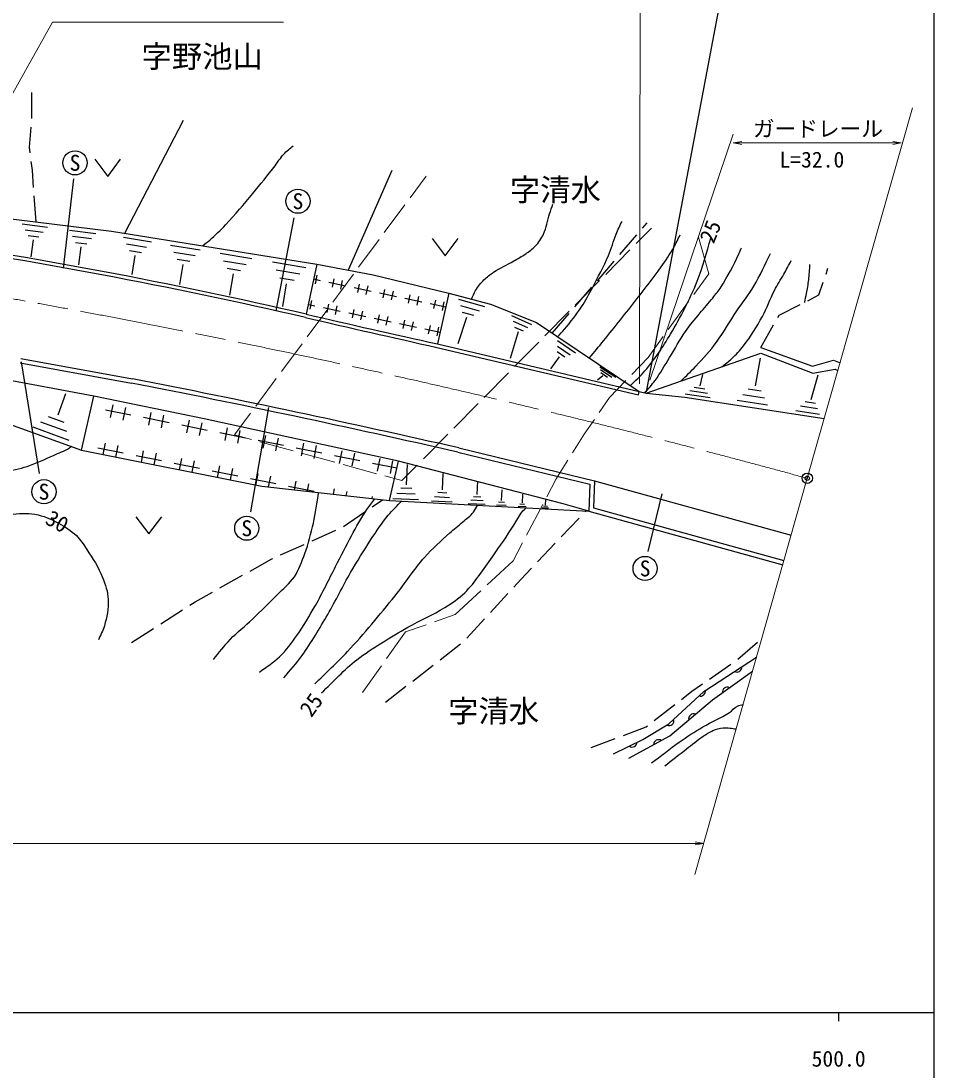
# Model space of a CAD drawing. Units: millimetres, scale not verified. Extents: x 40000 to 680000, y 20000 to 380000.
# Drawn here: x 473720 to 579000, y 198357 to 319333 of the extents above; entities that cross this region are included whole.
import ezdxf
from ezdxf.enums import TextEntityAlignment as Align

# ---------------------------------------------------------------- set-up
doc = ezdxf.new("R2010")
doc.units = ezdxf.units.MM
doc.header["$LTSCALE"] = 1000
doc.header["$PDMODE"] = 32
doc.header["$PDSIZE"] = 500
doc.linetypes.add('CHAIN', pattern=[18.5, 12, -1.5, 3.5, -1.5])
for name, color, linetype, lineweight in [('M-BGD', 7, 'Continuous', 25), ('M-BMK', 2, 'CHAIN', 13), ('M-BMK-HTXT', 7, 'Continuous', 13), ('M-BMK-SRVR', 3, 'Continuous', 25), ('M-STR-HTXT', 7, 'Continuous', 13), ('M-STR-STRC', 7, 'Continuous', 25), ('M-TTL-BAND', 7, 'Continuous', 25)]:
    doc.layers.add(name, color=color, linetype=linetype, lineweight=lineweight)
doc.layers.add('M-OTRS', color=6, linetype='Continuous')
doc.styles.add('ＭＳ ゴシック', font='')
doc.styles.get('ＭＳ ゴシック').set_extended_font_data('MS Gothic')

# ---------------------------------------------------------------- blocks, each defined once
blk = doc.blocks.new('open_arrow')
at = {"color": 0, "linetype": 'Continuous', "lineweight": -2}
blk.add_lwpolyline([(7.5, 1.25), (0, 0), (7.5, -1.25)], dxfattribs=at)

msp = doc.modelspace()

# ---------------------------------------------------------------- linework, layer by layer
at = {"layer": 'M-BGD'}
for p, q in [((474972, 308112), (474972, 311074)), ((474969, 308083), (474972, 308112)), ((485701, 294845), (492456, 307909)), ((474693, 304766), (474886, 307090)), ((474779, 304112), (474693, 304766)), ((475041, 302117), (474909, 303124)), ((482220, 303411), (483716, 301417)), ((483716, 301417), (485211, 303411)), ((475179, 300146), (475041, 302117)), ((516495, 302071), (511439, 290598)), ((475457, 296168), (475248, 299152)), ((466900, 297225), (484139, 295096)), ((473873, 295928), (476770, 295564)), ((474209, 295255), (476278, 294995)), ((479298, 295221), (482370, 294835)), ((545392, 295426), (545933, 296053)), ((474544, 294583), (475786, 294427)), ((475113, 294091), (474868, 292137)), ((479654, 294508), (481848, 294232)), ((484139, 295096), (507835, 291284)), ((485545, 294398), (488765, 293880)), ((521148, 294258), (522643, 292264)), ((522643, 292264), (524139, 294258)), ((542788, 292405), (544741, 294671)), ((480010, 293794), (481326, 293629)), ((480613, 293273), (480353, 291201)), ((485894, 293634), (488194, 293264)), ((486243, 292870), (487623, 292648)), ((490974, 293495), (494395, 292945)), ((486859, 292299), (486507, 290113)), ((491344, 292683), (493788, 292290)), ((491715, 291871), (493182, 291636)), ((496692, 292544), (500326, 291959)), ((497086, 291682), (499682, 291264)), ((540183, 289385), (542137, 291650)), ((492370, 291265), (491996, 288941)), ((497480, 290819), (499038, 290569)), ((502717, 291542), (506575, 290921)), ((503135, 290626), (505891, 290183)), ((507835, 291284), (506614, 285520)), ((507835, 291284), (514325, 290048)), ((566546, 290153), (566775, 290825)), ((498175, 290175), (497778, 287707)), ((503553, 289711), (505207, 289445)), ((507474, 289581), (508230, 289422)), ((507844, 290013), (507639, 289037)), ((509205, 289217), (511156, 288806)), ((509796, 289602), (509590, 288626)), ((510771, 289397), (510566, 288421)), ((514325, 290048), (523048, 287953)), ((565730, 287758), (566225, 289210)), ((504291, 289027), (503870, 286406)), ((512132, 288601), (514083, 288190)), ((512722, 288986), (512517, 288011)), ((513698, 288781), (513493, 287805)), ((515059, 287985), (517010, 287574)), ((515649, 288370), (515444, 287395)), ((516625, 288165), (516420, 287189)), ((523048, 287953), (521746, 282084)), ((523048, 287953), (527856, 286682)), ((537579, 286365), (539532, 288630)), ((507229, 287086), (507023, 286110)), ((517986, 287369), (519937, 286959)), ((518576, 287754), (518371, 286779)), ((519552, 287549), (519346, 286573)), ((520912, 286753), (522698, 286377)), ((521503, 287138), (521298, 286163)), ((522478, 286933), (522273, 285957)), ((524176, 287264), (527181, 286423)), ((564442, 287077), (565730, 287758)), ((506854, 286655), (507614, 286495)), ((508589, 286290), (510540, 285879)), ((509180, 286675), (508974, 285700)), ((510155, 286470), (509950, 285494)), ((511516, 285674), (513467, 285264)), ((512107, 286059), (511901, 285084)), ((513082, 285854), (512877, 284878)), ((524391, 286511), (526538, 285910)), ((524607, 285757), (525895, 285396)), ((527856, 286682), (533179, 284553)), ((534975, 283345), (536928, 285610)), ((561129, 285388), (563556, 286619)), ((514443, 285058), (516394, 284648)), ((515033, 285443), (514828, 284468)), ((516009, 285238), (515804, 284262)), ((517370, 284442), (519321, 284032)), ((517960, 284827), (517755, 283852)), ((518936, 284622), (518730, 283647)), ((525108, 285154), (524076, 282095)), ((530284, 285376), (532592, 284342)), ((530462, 284708), (532110, 283969)), ((533179, 284553), (544999, 276605)), ((560995, 285154), (561129, 285388)), ((520297, 283826), (522051, 283457)), ((520887, 284212), (520682, 283236)), ((521863, 284006), (521657, 283031)), ((531033, 283472), (530136, 280394)), ((530640, 284040), (531629, 283597)), ((559012, 281694), (560499, 284289)), ((521746, 282084), (545015, 276601)), ((535587, 282470), (537679, 281076)), ((521657, 281696), (544923, 276213)), ((535550, 281202), (536446, 280604)), ((535568, 281836), (537062, 280840)), ((545798, 276423), (559046, 281007)), ((559012, 281694), (564987, 279531)), ((559046, 281007), (565022, 278707)), ((482115, 276054), (457767, 280587)), ((473629, 279913), (486472, 277578)), ((473713, 280404), (486565, 278067)), ((535786, 280613), (534773, 279225)), ((540478, 279464), (542305, 278262)), ((558416, 277269), (558992, 280436)), ((564987, 279531), (567425, 280218)), ((567425, 280218), (568169, 279927)), ((540828, 278423), (540195, 277929)), ((540528, 279127), (541833, 278269)), ((540577, 278791), (541360, 278276)), ((552032, 277256), (552349, 278561)), ((564846, 275688), (565639, 278526)), ((565022, 278707), (567597, 279187)), ((567597, 279187), (567915, 279032)), ((552575, 276878), (551349, 277053)), ((462369, 276466), (480707, 269838)), ((478002, 273913), (478893, 276378)), ((480707, 269838), (482115, 276054)), ((494856, 273444), (482115, 276054)), ((544923, 276213), (544999, 276605)), ((545015, 276601), (545798, 276423)), ((545798, 276423), (550267, 275960)), ((550267, 275960), (566345, 273496)), ((553181, 275891), (550320, 276299)), ((552878, 276384), (550834, 276676)), ((559435, 275841), (556945, 276219)), ((559072, 276660), (557578, 276887)), ((484051, 273587), (484344, 275053)), ((485517, 273294), (485811, 274760)), ((559797, 275023), (556312, 275552)), ((565552, 274587), (563612, 274896)), ((565322, 275217), (564158, 275402)), ((478697, 273042), (476912, 273688)), ((486397, 273880), (483464, 274467)), ((490797, 273000), (487864, 273587)), ((488450, 272707), (488744, 274174)), ((489917, 272414), (490210, 273880)), ((517246, 268567), (494856, 273444)), ((565781, 273958), (563065, 274391)), ((479293, 270968), (475127, 272474)), ((478995, 272005), (476019, 273081)), ((495196, 272121), (492263, 272707)), ((492850, 271827), (493143, 273294)), ((494316, 271534), (494609, 273000)), ((497249, 270947), (497542, 272414)), ((499595, 271241), (496662, 271827)), ((498715, 270654), (499008, 272121)), ((501648, 270068), (501941, 271534)), ((503114, 269774), (503408, 271241)), ((480707, 269838), (501484, 265683)), ((485517, 269481), (482585, 270068)), ((483201, 269339), (483464, 270654)), ((484668, 269046), (484931, 270361)), ((503994, 270361), (501061, 270947)), ((508394, 269481), (505461, 270068)), ((506047, 269188), (506341, 270654)), ((507514, 268894), (507807, 270361)), ((524190, 270096), (539837, 266290)), ((489917, 268601), (486984, 269188)), ((487601, 268459), (487864, 269774)), ((489067, 268166), (489330, 269481)), ((492000, 267579), (492263, 268894)), ((493466, 267286), (493729, 268601)), ((512793, 268601), (509860, 269188)), ((510446, 268308), (510740, 269774)), ((511913, 268015), (512206, 269481)), ((514846, 267428), (515139, 268894)), ((516216, 264034), (517246, 268567)), ((516312, 267135), (516605, 268601)), ((536237, 263656), (517246, 268567)), ((524076, 269610), (539324, 265902)), ((494316, 267721), (491383, 268308)), ((498715, 266841), (495782, 267428)), ((496399, 266699), (496662, 268015)), ((497866, 266406), (498129, 267721)), ((517060, 267748), (514259, 268308)), ((518166, 265854), (518279, 268167)), ((503114, 265962), (500182, 266548)), ((500798, 265820), (501061, 267135)), ((502278, 265594), (502528, 266841)), ((505262, 265260), (505461, 266255)), ((522311, 265261), (522404, 267147)), ((526330, 264735), (526405, 266268)), ((539837, 266290), (539717, 263186)), ((539837, 266290), (562526, 260023)), ((501484, 265683), (516216, 264034)), ((507514, 265082), (504581, 265668)), ((506753, 265093), (506927, 265962)), ((509737, 264759), (509860, 265375)), ((511228, 264592), (511326, 265082)), ((518778, 265401), (517512, 265463)), ((522811, 264891), (521778, 264942)), ((529146, 264035), (529207, 265275)), ((539324, 265902), (539203, 262811)), ((514209, 263307), (515402, 264125)), ((514212, 264258), (514259, 264495)), ((516216, 264034), (539203, 262811)), ((519561, 264093), (516605, 264238)), ((519170, 264747), (517059, 264850)), ((523449, 263824), (521039, 263942)), ((523130, 264358), (521408, 264442)), ((526995, 264001), (525596, 264069)), ((526736, 264434), (525896, 264475)), ((529474, 263792), (528795, 263825)), ((531530, 263784), (531579, 264781)), ((534205, 263513), (534237, 264174)), ((510920, 261051), (513387, 262743)), ((527254, 263567), (525295, 263663)), ((529684, 263442), (528552, 263497)), ((531963, 263307), (531053, 263351)), ((531794, 263588), (531248, 263615)), ((534550, 263132), (533824, 263167)), ((534416, 263357), (533980, 263378)), ((539203, 262811), (536237, 263656)), ((538758, 262740), (538843, 262830)), ((539203, 262811), (561561, 256621)), ((539717, 263186), (561697, 257101)), ((486962, 262167), (488458, 260173)), ((488458, 260173), (489953, 262167)), ((536017, 259844), (538073, 262016)), ((507301, 259383), (510031, 260607)), ((503663, 257752), (506392, 258976)), ((533277, 256947), (535332, 259120)), ((500137, 255894), (502645, 257296)), ((502645, 257296), (502753, 257344)), ((496657, 253948), (499267, 255408)), ((531364, 254926), (532591, 256223)), ((530547, 254040), (531364, 254926)), ((493792, 252347), (495786, 253462)), ((527843, 251108), (529871, 253307)), ((493197, 251967), (493792, 252347)), ((489835, 249822), (492356, 251431)), ((486473, 247677), (488995, 249285)), ((525140, 248177), (527167, 250376)), ((522054, 245662), (524417, 247494)), ((556391, 245726), (558652, 247683)), ((552446, 242013), (558540, 245966)), ((518902, 243219), (521266, 245051)), ((553120, 243445), (555573, 245156)), ((553442, 241051), (558080, 244342)), ((515750, 240776), (518114, 242608)), ((548428, 238270), (552446, 242013)), ((549895, 241101), (551091, 242030)), ((551091, 242030), (552302, 242875)), ((548531, 236896), (553442, 241051)), ((546745, 238656), (549107, 240490)), ((543186, 236943), (545794, 237918)), ((545441, 236484), (548428, 238270)), ((545794, 237918), (545957, 238045)), ((539450, 235548), (542252, 236594)), ((542041, 234801), (545441, 236484)), ((543792, 234320), (548531, 236896))]:
    msp.add_line(p, q, dxfattribs=at)
for centre, radius, start, end in [((373808, -289047), 589317, 76.98522, 81.65283), ((373808, -289047), 589715, 76.98522, 81.65283), ((962858, 2259844), 2026354, 256.988, 257.42677), ((962858, 2259844), 2026753, 256.988, 257.42671), ((253738, -913614), 1213714, 77.1302, 78.94484), ((253738, -913614), 1214213, 77.13004, 78.945), ((556267, 244808), 565, 241.04189, 4.89692), ((552061, 242065), 592, 253.47957, 7.65867), ((555157, 241942), 565, 63.42664, 187.28167), ((548466, 238612), 535, 241.76595, 18.11509), ((551270, 238865), 565, 68.30885, 192.16387), ((544197, 236165), 565, 234.40557, 358.2606), ((547233, 235888), 565, 56.59561, 180.45063)]:
    msp.add_arc(centre, radius, start, end, dxfattribs=at)
for points, knots in [([(494637, 293409), (494926, 293629), (495229, 293833), (495504, 294070), (496142, 294619), (496737, 295218), (497316, 295830), (498411, 296989), (499426, 298221), (500449, 299444), (501327, 300493), (502187, 301557), (503025, 302638), (503365, 303078), (503643, 303569), (504021, 303977), (504346, 304329), (504742, 304607), (505102, 304922)], [0, 0, 0, 0, 1, 1, 1, 2, 2, 2, 3, 3, 3, 4, 4, 4, 5, 5, 5, 6, 6, 6, 6]), ([(525664, 287270), (525825, 287599), (525951, 287948), (526145, 288258), (526418, 288693), (526736, 289104), (527098, 289468), (527436, 289807), (527825, 290094), (528223, 290361), (528956, 290853), (529768, 291215), (530532, 291657), (531000, 291929), (531478, 292183), (531923, 292490), (532307, 292755), (532704, 293016), (533022, 293357), (533410, 293773), (533740, 294252), (533983, 294765), (534331, 295499), (534424, 296328), (534670, 297101), (534788, 297470), (534922, 297833), (535048, 298199)], [0, 0, 0, 0, 1, 1, 1, 2, 2, 2, 3, 3, 3, 4, 4, 4, 5, 5, 5, 6, 6, 6, 7, 7, 7, 8, 8, 8, 9, 9, 9, 9]), ([(535602, 282926), (535871, 283217), (536154, 283494), (536409, 283798), (537102, 284623), (537774, 285472), (538366, 286373), (538828, 287076), (539208, 287829), (539603, 288571), (540251, 289792), (540912, 291010), (541457, 292280), (541802, 293085), (542019, 293941), (542350, 294752), (542558, 295265), (542808, 295760), (543037, 296263)], [0, 0, 0, 0, 1, 1, 1, 2, 2, 2, 3, 3, 3, 4, 4, 4, 5, 5, 5, 6, 6, 6, 6]), ([(539276, 280475), (539817, 281133), (540364, 281787), (540899, 282450), (542194, 284053), (543482, 285663), (544745, 287292), (545687, 288506), (546643, 289710), (547527, 290966), (548045, 291704), (548555, 292451), (549003, 293233), (549271, 293699), (549484, 294194), (549725, 294675)], [0, 0, 0, 0, 1, 1, 1, 2, 2, 2, 3, 3, 3, 4, 4, 4, 5, 5, 5, 5]), ([(543990, 277290), (544551, 277851), (545164, 278364), (545672, 278973), (546774, 280293), (547729, 281736), (548609, 283214), (549776, 285176), (550836, 287213), (551699, 289327), (552358, 290939), (552752, 292646), (553279, 294306)], [0, 0, 0, 0, 1, 1, 1, 2, 2, 2, 3, 3, 3, 4, 4, 4, 4]), ([(545655, 276449), (546050, 276926), (546476, 277381), (546840, 277882), (547449, 278721), (547959, 279628), (548506, 280509), (549122, 281502), (549659, 282546), (550326, 283506), (550842, 284249), (551436, 284934), (552008, 285635), (552491, 286226), (553008, 286790), (553485, 287386), (553817, 287801), (554159, 288210), (554447, 288657), (555228, 289872), (555879, 291168), (556507, 292469), (556621, 292704), (556713, 292950), (556816, 293190)], [0, 0, 0, 0, 1, 1, 1, 2, 2, 2, 3, 3, 3, 4, 4, 4, 5, 5, 5, 6, 6, 6, 7, 7, 7, 8, 8, 8, 8]), ([(549862, 277839), (550417, 278400), (550992, 278943), (551528, 279522), (552360, 280422), (553197, 281323), (553931, 282304), (554785, 283443), (555458, 284709), (556249, 285892), (556890, 286850), (557625, 287745), (558216, 288734), (558945, 289956), (559509, 291270), (560156, 292537)], [0, 0, 0, 0, 1, 1, 1, 2, 2, 2, 3, 3, 3, 4, 4, 4, 5, 5, 5, 5]), ([(554524, 279445), (554907, 279763), (555312, 280056), (555674, 280398), (556163, 280859), (556636, 281343), (557048, 281874), (557868, 282933), (558568, 284083), (559211, 285257), (559742, 286225), (560096, 287281), (560602, 288262), (560935, 288907), (561328, 289519), (561684, 290151), (561974, 290664), (562256, 291181), (562543, 291696)], [0, 0, 0, 0, 1, 1, 1, 2, 2, 2, 3, 3, 3, 4, 4, 4, 5, 5, 5, 6, 6, 6, 6]), ([(564655, 291250), (564609, 290660), (564588, 290068), (564517, 289481), (564454, 288951), (564355, 288426), (564260, 287901), (564197, 287557), (564122, 287215), (564054, 286871)], [0, 0, 0, 0, 1, 1, 1, 2, 2, 2, 3, 3, 3, 3]), ([(439034, 260961), (439355, 260881), (439677, 260807), (439996, 260720), (441274, 260371), (442542, 259982), (443808, 259587), (444842, 259264), (445830, 258759), (446898, 258574), (447739, 258428), (448611, 258392), (449457, 258505), (450280, 258616), (451093, 258870), (451843, 259226), (452573, 259573), (453208, 260096), (453852, 260583), (454653, 261188), (455430, 261828), (456153, 262523), (456679, 263028), (457059, 263683), (457630, 264137), (458031, 264456), (458495, 264698), (458969, 264893), (459512, 265116), (460100, 265211), (460669, 265356), (461507, 265570), (462344, 265795), (463193, 265957), (464971, 266296), (466782, 266436), (468568, 266730), (469619, 266903), (470668, 267093), (471710, 267314), (472625, 267508), (473550, 267676), (474440, 267966), (475484, 268307), (476476, 268791), (477479, 269237), (478092, 269509), (478729, 269743), (479299, 270095), (479386, 270149), (479460, 270221), (479540, 270284)], [0, 0, 0, 0, 1, 1, 1, 2, 2, 2, 3, 3, 3, 4, 4, 4, 5, 5, 5, 6, 6, 6, 7, 7, 7, 8, 8, 8, 9, 9, 9, 10, 10, 10, 11, 11, 11, 12, 12, 12, 13, 13, 13, 14, 14, 14, 15, 15, 15, 16, 16, 16, 17, 17, 17, 17]), ([(495903, 245696), (496556, 246474), (497156, 247299), (497861, 248031), (498653, 248854), (499572, 249547), (500402, 250332), (501372, 251250), (502317, 252195), (503252, 253148), (503927, 253836), (504707, 254443), (505244, 255243), (505789, 256055), (506111, 257002), (506446, 257921), (506862, 259062), (507174, 260240), (507442, 261424), (507706, 262591), (507843, 263782), (508043, 264961)], [0, 0, 0, 0, 1, 1, 1, 2, 2, 2, 3, 3, 3, 4, 4, 4, 5, 5, 5, 6, 6, 6, 7, 7, 7, 7]), ([(501209, 244236), (501987, 244832), (502840, 245341), (503544, 246022), (504298, 246752), (504928, 247605), (505536, 248460), (506322, 249566), (506997, 250748), (507665, 251929), (508497, 253400), (509225, 254927), (510000, 256428), (510609, 257606), (511180, 258804), (511820, 259965), (512386, 260989), (512961, 262011), (513606, 262987), (513888, 263414), (514213, 263811), (514516, 264223)], [0, 0, 0, 0, 1, 1, 1, 2, 2, 2, 3, 3, 3, 4, 4, 4, 5, 5, 5, 6, 6, 6, 7, 7, 7, 7]), ([(504042, 243584), (504740, 244443), (505494, 245259), (506137, 246160), (507219, 247674), (508152, 249291), (509090, 250899), (510018, 252487), (510810, 254151), (511735, 255741), (512479, 257020), (513253, 258284), (514070, 259518), (514704, 260477), (515332, 261445), (516062, 262334), (516534, 262910), (517086, 263416), (517598, 263957)], [0, 0, 0, 0, 1, 1, 1, 2, 2, 2, 3, 3, 3, 4, 4, 4, 5, 5, 5, 6, 6, 6, 6]), ([(447499, 255294), (448764, 255500), (450042, 255638), (451294, 255912), (451921, 256050), (452578, 256134), (453148, 256428), (454404, 257074), (455304, 258257), (456445, 259089), (457203, 259642), (457951, 260230), (458798, 260634), (459475, 260958), (460209, 261164), (460944, 261321), (462532, 261662), (464170, 261708), (465786, 261871), (468004, 262094), (470221, 262357), (472448, 262455), (473409, 262497), (474387, 262628), (475333, 262455), (476284, 262280), (477191, 261877), (478046, 261424), (478787, 261032), (479502, 260563), (480106, 259982), (480583, 259523), (480945, 258955), (481308, 258402), (481987, 257370), (482667, 256320), (483128, 255174), (483455, 254363), (483734, 253506), (483781, 252633), (483836, 251605), (483613, 250568), (483334, 249577), (483176, 249014), (482877, 248501), (482648, 247962)], [0, 0, 0, 0, 1, 1, 1, 2, 2, 2, 3, 3, 3, 4, 4, 4, 5, 5, 5, 6, 6, 6, 7, 7, 7, 8, 8, 8, 9, 9, 9, 10, 10, 10, 11, 11, 11, 12, 12, 12, 13, 13, 13, 14, 14, 14, 15, 15, 15, 15]), ([(507605, 242880), (508859, 244122), (510165, 245313), (511365, 246606), (513285, 248674), (515085, 250852), (516860, 253045), (518031, 254492), (519024, 256083), (520260, 257475), (521157, 258486), (522157, 259404), (523162, 260308), (523648, 260746), (524179, 261132), (524673, 261562), (525088, 261924), (525542, 262252), (525892, 262678), (526088, 262916), (526212, 263204), (526373, 263468)], [0, 0, 0, 0, 1, 1, 1, 2, 2, 2, 3, 3, 3, 4, 4, 4, 5, 5, 5, 6, 6, 6, 7, 7, 7, 7]), ([(508369, 241858), (509731, 243129), (510983, 244529), (512456, 245670), (514291, 247092), (516323, 248243), (518328, 249413), (519717, 250224), (521228, 250819), (522586, 251680), (523395, 252192), (524206, 252725), (524887, 253397), (526131, 254623), (527058, 256137), (528081, 257552), (528940, 258741), (529756, 259962), (530554, 261192), (530879, 261695), (531131, 262248), (531498, 262721), (531635, 262896), (531807, 263041), (531962, 263201)], [0, 0, 0, 0, 1, 1, 1, 2, 2, 2, 3, 3, 3, 4, 4, 4, 5, 5, 5, 6, 6, 6, 7, 7, 7, 8, 8, 8, 8]), ([(546436, 233771), (547501, 234572), (548537, 235412), (549630, 236175), (550513, 236791), (551417, 237378), (552343, 237926), (553340, 238515), (554434, 238937), (555400, 239575), (555729, 239792), (555975, 240134), (556327, 240313), (556538, 240421), (556785, 240439), (557014, 240502)], [0, 0, 0, 0, 1, 1, 1, 2, 2, 2, 3, 3, 3, 4, 4, 4, 5, 5, 5, 5]), ([(547947, 233428), (548783, 234080), (549614, 234738), (550454, 235385), (551092, 235876), (551707, 236400), (552378, 236845), (552741, 237085), (553109, 237328), (553511, 237497), (553883, 237653), (554276, 237784), (554678, 237823), (555198, 237874), (555720, 237743), (556241, 237703)], [0, 0, 0, 0, 1, 1, 1, 2, 2, 2, 3, 3, 3, 4, 4, 4, 5, 5, 5, 5])]:
    msp.add_open_spline(points, degree=3, knots=knots, dxfattribs=at)
at = {"layer": 'M-BMK'}
msp.add_arc((286006, -752471), 1056406, 74.72104, 80.23984, dxfattribs=at)
at = {"layer": 'M-BMK-HTXT'}
for p, q in [((520424, 301436), (518578, 298940)), ((517985, 298138), (515613, 294933)), ((544643, 293659), (546417, 295454)), ((515020, 294131), (512648, 290925)), ((553040, 290185), (551829, 294386)), ((541140, 290112), (543943, 292949)), ((512055, 290124), (509683, 286918)), ((537637, 286566), (540439, 289403)), ((551291, 287779), (553040, 290185)), ((548360, 283747), (550705, 286973)), ((509090, 286117), (506718, 282911)), ((534134, 283019), (536936, 285857)), ((506125, 282109), (503753, 278903)), ((530631, 279473), (533433, 282310)), ((546025, 280535), (547774, 282941)), ((544145, 278580), (546025, 280535)), ((527128, 275927), (529930, 278764)), ((503160, 278102), (500789, 274896)), ((541575, 275907), (543454, 277862)), ((540397, 274199), (541575, 275907)), ((523625, 272380), (526427, 275217)), ((500196, 274095), (498349, 271598)), ((538655, 271670), (539832, 273378)), ((498349, 271598), (500304, 271064)), ((520122, 268834), (522924, 271671)), ((537317, 269529), (538655, 271670)), ((501266, 270802), (505113, 269751)), ((506074, 269489), (509921, 268438)), ((535450, 266542), (536788, 268683)), ((510883, 268176), (514730, 267125)), ((517647, 266329), (519421, 268124)), ((515692, 266863), (517647, 266329)), ((534351, 264453), (535450, 266542)), ((532029, 260042), (533887, 263571)), ((530465, 257071), (531565, 259160)), ((527484, 254312), (530465, 257071)), ((523771, 250876), (526753, 253635)), ((521393, 250043), (523771, 250876)), ((518074, 248882), (520452, 249714)), ((515872, 245798), (518074, 248882)), ((513090, 241903), (515292, 244987))]:
    msp.add_line(p, q, dxfattribs=at)
at = {"layer": 'M-BMK-SRVR'}
msp.add_circle((564389, 266596), 598, dxfattribs=at)
msp.add_point((564389, 266596), dxfattribs=at)
at = {"layer": 'M-OTRS'}
msp.add_point((564389, 266596), dxfattribs=at)
at = {"layer": 'M-STR-HTXT'}
for p, q in [((545046, 277473), (545156, 341137)), ((461990, 291869), (477346, 319213)), ((477346, 319213), (503997, 319213)), ((576500, 309311), (564389, 266596)), ((546221, 277901), (555835, 306261)), ((555835, 305264), (575231, 305264)), ((564389, 266596), (551437, 220913)), ((165628, 224492), (552452, 224492))]:
    msp.add_line(p, q, dxfattribs=at)
at = {"layer": 'M-STR-STRC'}
for p, q in [((545847, 276583), (554286, 321269)), ((478605, 290843), (479816, 301134)), ((503138, 285894), (505239, 296647)), ((473727, 280019), (475828, 267130)), ((502248, 274749), (500182, 262715)), ((547610, 264815), (546007, 258157))]:
    msp.add_line(p, q, dxfattribs=at)
for centre in [(479950, 302974), (505653, 298549), (476368, 265050), (499754, 260836), (545684, 256201)]:
    msp.add_circle(centre, 1393, dxfattribs=at)
at = {"layer": 'M-TTL-BAND'}
for p, q in [((579000, 20000), (579000, 370000)), ((40000, 205000), (579000, 205000)), ((568000, 205000), (568000, 204000))]:
    msp.add_line(p, q, dxfattribs=at)

# ---------------------------------------------------------------- block references
at = {"layer": 'M-STR-HTXT', "xscale": 133, "yscale": 133}
msp.add_blockref('open_arrow', (555835, 305264), dxfattribs=at)
at = {"layer": 'M-STR-HTXT', "xscale": 133, "yscale": 133, "rotation": 180}
for p in [(575231, 305264), (552452, 224492)]:
    msp.add_blockref('open_arrow', p, dxfattribs=at)

# ---------------------------------------------------------------- texts
at = {"layer": 'M-BGD', "style": 'ＭＳ ゴシック'}
for s, rotation, p in [('25', 68.11, (554567, 294512)), ('30', 331.113, (477196, 260343)), ('25', 54.36, (508378, 239618))]:
    msp.add_text(s, height=1833, rotation=rotation, dxfattribs=at).set_placement(p, align=Align.BOTTOM_CENTER)
at = {"layer": 'M-BMK-HTXT', "style": 'ＭＳ ゴシック'}
for s, p in [('字野池山', (494610, 313186)), ('字清水', (535343, 297804)), ('字清水', (528222, 237701))]:
    msp.add_text(s, height=2566, dxfattribs=at).set_placement(p, align=Align.BOTTOM_CENTER)
at = {"layer": 'M-STR-HTXT', "style": 'ＭＳ ゴシック'}
for s, p in [('ガードレール', (565615, 305442)), ('L=32.0', (564915, 301881))]:
    msp.add_text(s, height=1833, dxfattribs=at).set_placement(p, align=Align.BOTTOM_CENTER)
at = {"layer": 'M-STR-STRC', "style": 'ＭＳ ゴシック'}
for p in [(479950, 302974), (505653, 298549), (476368, 265050), (499754, 260836), (545684, 256201)]:
    msp.add_text('S', height=1833, dxfattribs=at).set_placement(p, align=Align.MIDDLE_CENTER)
at = {"layer": 'M-TTL-BAND', "style": 'ＭＳ ゴシック'}
msp.add_text('500.0', height=1833, dxfattribs=at).set_placement((568000, 198195), align=Align.BOTTOM_CENTER)

doc.saveas('drawing.dxf')
